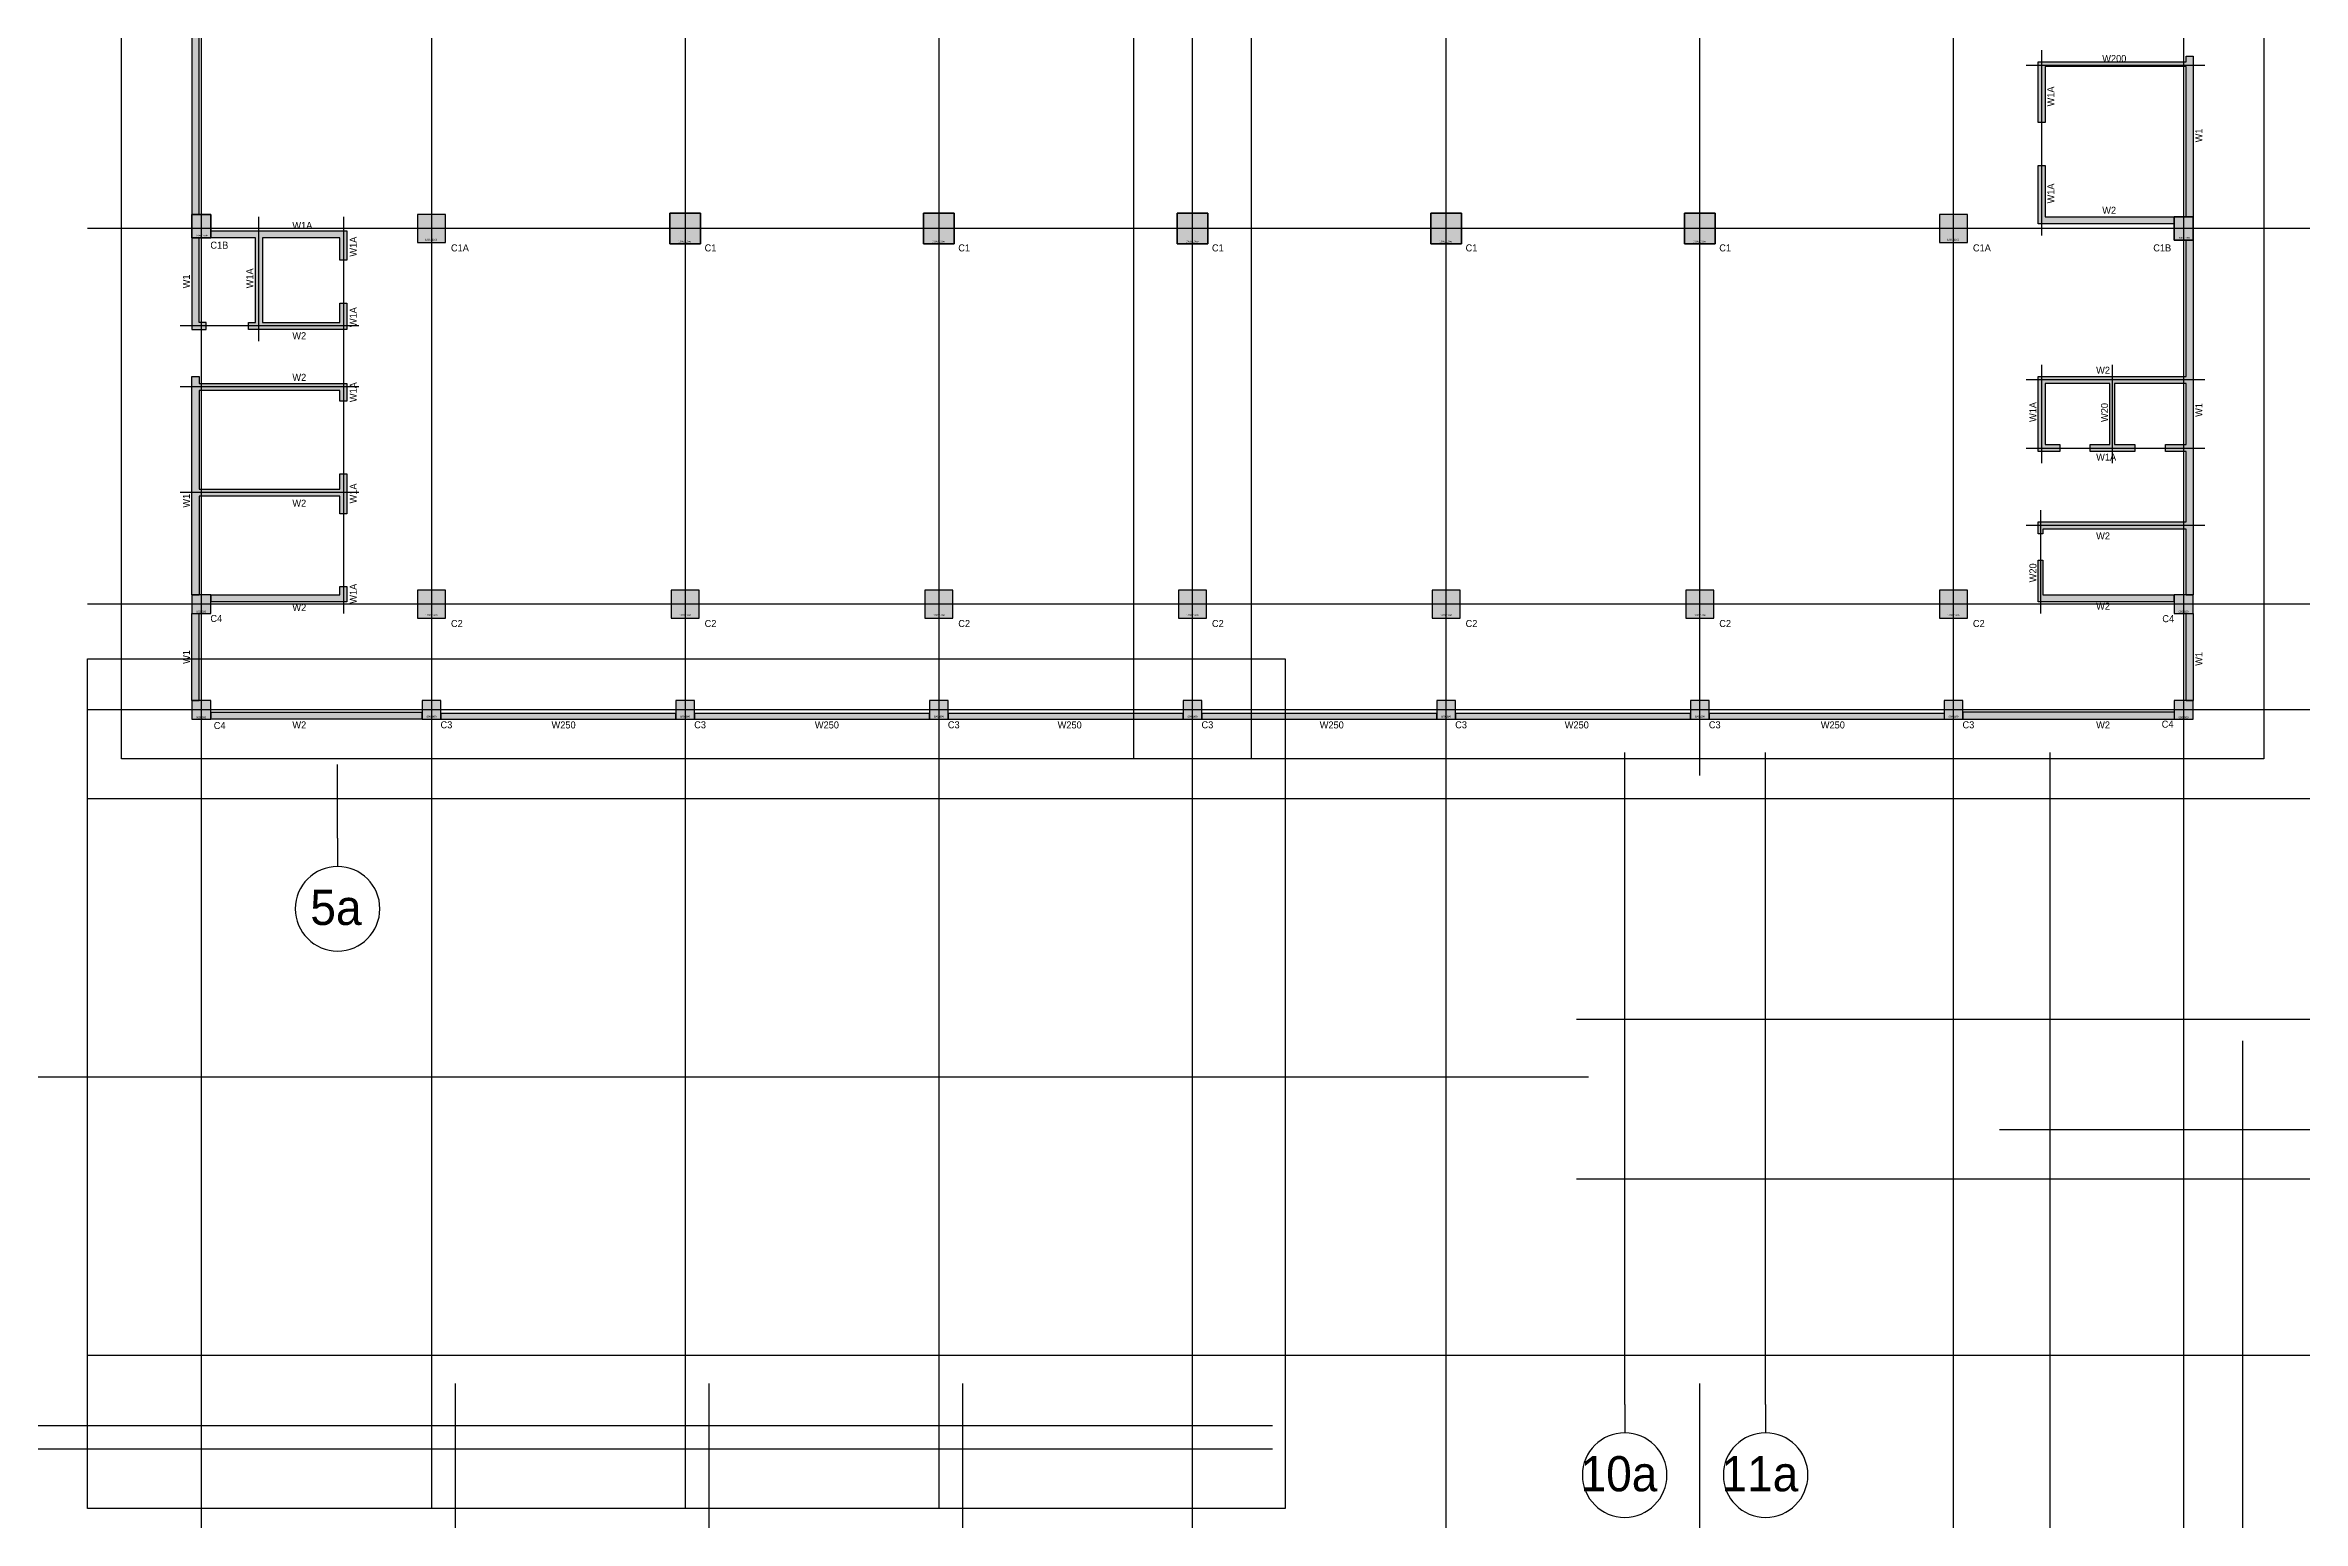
# Model space of a CAD drawing. Header units: millimetres. Extents: x 0 to 252300, y 0 to 178200.
# Drawn here: x 85903 to 182027, y 73055 to 135916 of the extents above; entities that cross this region are included whole.
import ezdxf

# ---------------------------------------------------------------- set-up
doc = ezdxf.new("R2010")
doc.units = ezdxf.units.MM
doc.header["$LTSCALE"] = 300
doc.linetypes.add('DOT', pattern=[1, 0, -1])
for name, color, linetype, plot in [('A-BMXK-SIZE', 155, 'Continuous', False), ('NOPLOT', 191, 'Continuous', False), ('기둥부호', 171, 'Continuous', False)]:
    doc.layers.add(name, color=color, linetype=linetype, plot=plot)
for name, color, linetype in [('A-CEN', 1, 'Continuous'), ('A-CEN_axis', 12, 'Continuous'), ('A-COLUMN', 2, 'Continuous'), ('A-CON', 2, 'Continuous'), ('A-DIM', 7, 'Continuous'), ('구조SOLID', 253, 'Continuous')]:
    doc.layers.add(name, color=color, linetype=linetype)
doc.styles.add('Gdim', font='Dotum.ttf')

# ---------------------------------------------------------------- blocks, each defined once
blk = doc.blocks.new('grid-noplot-update')
at = {"layer": 'A-CEN_axis'}
for p, q in [((42200, -123905), (42200, 4895)), ((52000, 4895), (52000, -75026.5)), ((62800, 4895), (62800, -75026.5)), ((73600, 4895), (73600, -75026.5)), ((84400, -123905), (84400, 4895)), ((95200, -123905), (95200, 4895)), ((106000, -43800), (106000, 4895)), ((116800, -123905), (116800, 4895)), ((126600, -123905), (126600, 4895)), ((149346.4, -20500), (37353.2, -20500)), ((149346.4, -36500), (37353.2, -36500)), ((149346.4, -41000), (37353.2, -41000)), ((102800, -70600), (102800, -42815.4)), ((108800, -70600), (108800, -42815.4)), ((120900, -42815.4), (120900, -123905)), ((48000, -46476.2), (48000, -43330)), ((149346.4, -44800), (37353.2, -44800)), ((149346.4, -54200), (100755.1, -54200)), ((129100, -55095.9), (129100, -123905)), ((101253.8, -56650), (-21453.6, -56650)), ((149346.4, -58900), (118755.1, -58900)), ((149346.4, -61000), (100755.1, -61000)), ((149346.4, -68500), (37353.2, -68500)), ((53000, -69700), (53000, -123905)), ((63800, -69700), (63800, -123905)), ((74600, -69700), (74600, -123905)), ((106000, -123905), (106000, -69700)), ((87800, -71500), (-21453.6, -71500)), ((87800, -72500), (-21453.6, -72500))]:
    blk.add_line(p, q, dxfattribs=at)
at = {"layer": 'NOPLOT', "elevation": 0}
for points in [[(48000, -46476.2), (48000, -47676.2, 1), (48000, -51276.2, 1), (48000, -47676.2, 0)], [(102800, -70600), (102800, -71800, 1), (102800, -75400, 1), (102800, -71800, 0)], [(108800, -70600), (108800, -71800, 1), (108800, -75400, 1), (108800, -71800, 0)]]:
    blk.add_lwpolyline(points, format="xyb", dxfattribs=at)
at = {"layer": 'NOPLOT', "style": 'Gdim'}
for s, p in [('5a', (46838.6, -50167.5)), ('10a', (100919.4, -74291.3)), ('11a', (106919.4, -74291.3))]:
    blk.add_text(s, height=1500, dxfattribs=at).set_placement(p)
blk = doc.blocks.new('C1')
at = {"layer": 'A-BMXK-SIZE'}
blk.add_lwpolyline([(650, -650), (-650, -650), (-650, 650), (650, 650)], close=True, dxfattribs=at)
at = {"layer": 'A-COLUMN'}
blk.add_lwpolyline([(-650, -650), (650, -650), (650, 650), (-650, 650)], close=True, dxfattribs=at)
at = {"layer": 'Defpoints', "linetype": 'DOT', "ltscale": 500}
for p, q in [((-650, 0), (650, 0)), ((0, 650), (0, -650))]:
    blk.add_line(p, q, dxfattribs=at)
at = {"layer": 'NOPLOT', "style": 'Gdim'}
blk.add_text('1300X1300', height=75, dxfattribs=at).set_placement((-282, -586))
blk = doc.blocks.new('C1A')
at = {"layer": 'A-COLUMN'}
blk.add_lwpolyline([(-600, -600), (600, -600), (600, 600), (-600, 600)], close=True, dxfattribs=at)
at = {"layer": 'NOPLOT', "style": 'Gdim'}
blk.add_text('1200x1200', height=75, dxfattribs=at).set_placement((-271, -514))
blk = doc.blocks.new('C1B')
at = {"layer": 'A-BMXK-SIZE'}
blk.add_lwpolyline([(400, -500), (-400, -500), (-400, 500), (400, 500)], close=True, dxfattribs=at)
at = {"layer": 'A-COLUMN'}
blk.add_lwpolyline([(-400, -500), (400, -500), (400, 500), (-400, 500)], close=True, dxfattribs=at)
at = {"layer": 'Defpoints', "linetype": 'DOT', "ltscale": 500}
for p, q in [((-400, 0), (400, 0)), ((0, 500), (0, -500))]:
    blk.add_line(p, q, dxfattribs=at)
at = {"layer": 'NOPLOT', "style": 'Gdim'}
blk.add_text('800X1000', height=75, dxfattribs=at).set_placement((-202, -435))
blk = doc.blocks.new('C2')
at = {"layer": 'A-COLUMN'}
blk.add_lwpolyline([(-600, -600), (600, -600), (600, 600), (-600, 600)], close=True, dxfattribs=at)
at = {"layer": 'NOPLOT', "style": 'Gdim'}
blk.add_text('1200x1200', height=75, dxfattribs=at).set_placement((-266, -512))
blk = doc.blocks.new('C3')
at = {"layer": 'A-COLUMN'}
blk.add_lwpolyline([(-400, -400), (400, -400), (400, 400), (-400, 400)], close=True, dxfattribs=at)
at = {"layer": 'NOPLOT', "style": 'Gdim'}
blk.add_text('800X800', height=75, dxfattribs=at).set_placement((-209, -330))
blk = doc.blocks.new('C4')
at = {"layer": 'A-COLUMN'}
blk.add_lwpolyline([(-400, -400), (400, -400), (400, 400), (-400, 400)], close=True, dxfattribs=at)
at = {"layer": 'NOPLOT', "style": 'Gdim'}
blk.add_text('800X800', height=75, dxfattribs=at).set_placement((-216, -360))

msp = doc.modelspace()

# ---------------------------------------------------------------- hatches: boundary and pattern name
at = {"layer": '구조SOLID', "transparency": 33554687}
h = msp.add_hatch(color=256, dxfattribs=at)
h.dxf.hatch_style = 1
h.paths.add_polyline_path([(92954, 149005), (92154, 149005), (92154, 148205), (92954, 148205)])
h.paths.add_polyline_path([(101954, 149005), (92954, 149005), (92954, 148705), (101954, 148705)])
h.paths.add_polyline_path([(102754, 149005), (101954, 149005), (101954, 148205), (102754, 148205)])
h.paths.add_polyline_path([(112754, 149005), (102754, 149005), (102754, 148755), (112754, 148755)])
h.paths.add_polyline_path([(113554, 149005), (112754, 149005), (112754, 148205), (113554, 148205)])
h.paths.add_polyline_path([(123554, 149005), (113554, 149005), (113554, 148755), (123554, 148755)])
h.paths.add_polyline_path([(124354, 149005), (123554, 149005), (123554, 148205), (124354, 148205)])
h.paths.add_polyline_path([(134354, 149005), (124354, 149005), (124354, 148755), (134354, 148755)])
h.paths.add_polyline_path([(135154, 149005), (134354, 149005), (134354, 148205), (135154, 148205)])
h.paths.add_polyline_path([(145154, 149005), (135154, 149005), (135154, 148755), (145154, 148755)])
h.paths.add_polyline_path([(145954, 149005), (145154, 149005), (145154, 148205), (145954, 148205)])
h.paths.add_polyline_path([(155954, 149005), (145954, 149005), (145954, 148755), (155954, 148755)])
h.paths.add_polyline_path([(156754, 149005), (155954, 149005), (155954, 148205), (156754, 148205)])
h.paths.add_polyline_path([(166754, 149005), (156754, 149005), (156754, 148755), (166754, 148755)])
h.paths.add_polyline_path([(167554, 149005), (166754, 149005), (166754, 148205), (167554, 148205)])
h.paths.add_polyline_path([(168594, 149005), (167554, 149005), (167554, 148705), (168594, 148705)])
h.paths.add_polyline_path([(176554, 149005), (169914, 149005), (169914, 148705), (176554, 148705)])
h.paths.add_polyline_path([(177354, 149005), (176554, 149005), (176554, 148205), (177354, 148205)])
h.paths.add_polyline_path([(177354, 148205), (177054, 148205), (177054, 144505), (177354, 144505)])
h.paths.add_polyline_path([(177354, 144505), (177054, 144505), (176554, 144505), (176554, 143705), (177354, 143705)])
h.paths.add_polyline_path([(176554, 144005), (170754, 144005), (170754, 143705), (176554, 143705)])
h.paths.add_polyline_path([(167754, 144705), (166554, 144705), (166554, 143505), (167754, 143505)])
h.paths.add_polyline_path([(177354, 143705), (177054, 143705), (177054, 143365), (177354, 143365)])
h.paths.add_polyline_path([(177354, 141995), (177054, 141995), (177054, 136765), (177354, 136765)])
h.paths.add_polyline_path([(177354, 128605), (176554, 128605), (176554, 127605), (177354, 127605)])
h.paths.add_polyline_path([(177354, 127605), (177054, 127605), (177054, 121805), (170754, 121805), (170754, 118605), (171679, 118605), (171679, 118905), (171054, 118905), (171054, 121505), (173804, 121505), (173804, 118905), (172979, 118905), (172979, 118605), (174879, 118605), (174879, 118905), (174004, 118905), (174004, 121505), (177054, 121505), (177054, 118905), (176179, 118905), (176179, 118605), (177054, 118605), (177054, 115605), (170754, 115605), (170754, 115105), (170954, 115105), (170954, 115305), (177054, 115305), (177054, 112505), (177354, 112505)])
h.paths.add_polyline_path([(176554, 112505), (170954, 112505), (170954, 113975), (170754, 113975), (170754, 112205), (176554, 112205)])
h.paths.add_polyline_path([(177354, 112505), (176554, 112505), (176554, 111705), (177354, 111705)])
h.paths.add_polyline_path([(177354, 111705), (177054, 111705), (177054, 108005), (177354, 108005)])
h.paths.add_polyline_path([(177354, 108005), (176554, 108005), (176554, 107205), (177354, 107205)])
h.paths.add_polyline_path([(176554, 107505), (167554, 107505), (167554, 107205), (176554, 107205)])
h.paths.add_polyline_path([(167554, 108005), (166754, 108005), (166754, 107205), (167554, 107205)])
h.paths.add_polyline_path([(167754, 112705), (166554, 112705), (166554, 111505), (167754, 111505)])
h.paths.add_polyline_path([(166754, 107455), (156754, 107455), (156754, 107205), (166754, 107205)])
h.paths.add_polyline_path([(156754, 108005), (155954, 108005), (155954, 107205), (156754, 107205)])
h.paths.add_polyline_path([(156954, 112705), (155754, 112705), (155754, 111505), (156954, 111505)])
h.paths.add_polyline_path([(146154, 112705), (144954, 112705), (144954, 111505), (146154, 111505)])
h.paths.add_polyline_path([(145954, 108005), (145154, 108005), (145154, 107205), (145954, 107205)])
h.paths.add_polyline_path([(155954, 107455), (145954, 107455), (145954, 107205), (155954, 107205)])
h.paths.add_polyline_path([(145154, 107455), (135154, 107455), (135154, 107205), (145154, 107205)])
h.paths.add_polyline_path([(135154, 108005), (134354, 108005), (134354, 107205), (135154, 107205)])
h.paths.add_polyline_path([(135354, 112705), (134154, 112705), (134154, 111505), (135354, 111505)])
h.paths.add_polyline_path([(124554, 112705), (123354, 112705), (123354, 111505), (124554, 111505)])
h.paths.add_polyline_path([(124354, 108005), (123554, 108005), (123554, 107205), (124354, 107205)])
h.paths.add_polyline_path([(134354, 107455), (124354, 107455), (124354, 107205), (134354, 107205)])
h.paths.add_polyline_path([(113754, 112705), (112554, 112705), (112554, 111505), (113754, 111505)])
h.paths.add_polyline_path([(113554, 108005), (112754, 108005), (112754, 107205), (113554, 107205)])
h.paths.add_polyline_path([(123554, 107455), (113554, 107455), (113554, 107205), (123554, 107205)])
h.paths.add_polyline_path([(102954, 112705), (101754, 112705), (101754, 111505), (102954, 111505)])
h.paths.add_polyline_path([(102754, 108005), (101954, 108005), (101954, 107205), (102754, 107205)])
h.paths.add_polyline_path([(112754, 107455), (102754, 107455), (102754, 107205), (112754, 107205)])
h.paths.add_polyline_path([(92954, 108005), (92154, 108005), (92154, 107205), (92954, 107205)])
h.paths.add_polyline_path([(101954, 107505), (92954, 107505), (92954, 107205), (101954, 107205)])
h.paths.add_polyline_path([(92454, 111705), (92154, 111705), (92154, 108005), (92454, 108005)])
h.paths.add_polyline_path([(92954, 112505), (92154, 112505), (92154, 111705), (92954, 111705)])
h.paths.add_polyline_path([(92454, 116705), (98454, 116705), (98454, 115955), (98754, 115955), (98754, 117655), (98454, 117655), (98454, 117005), (92454, 117005), (92454, 121205), (98454, 121205), (98454, 120755), (98754, 120755), (98754, 121505), (92454, 121505), (92454, 121795), (92154, 121795), (92154, 112505), (92454, 112505)])
h.paths.add_polyline_path([(98754, 112855), (98454, 112855), (98454, 112505), (92954, 112505), (92954, 112205), (98754, 112205)])
h.paths.add_polyline_path([(92454, 127705), (92154, 127705), (92154, 123805), (92754, 123805), (92754, 124105), (92454, 124105)])
h.paths.add_polyline_path([(92954, 128705), (92154, 128705), (92154, 127705), (92954, 127705)])
h.paths.add_polyline_path([(102954, 128705), (101754, 128705), (101754, 127505), (102954, 127505)])
h.paths.add_polyline_path([(113804, 128755), (112504, 128755), (112504, 127455), (113804, 127455)])
h.paths.add_polyline_path([(124604, 128755), (123304, 128755), (123304, 127455), (124604, 127455)])
h.paths.add_polyline_path([(135404, 128755), (134104, 128755), (134104, 127455), (135404, 127455)])
h.paths.add_polyline_path([(146204, 128755), (144904, 128755), (144904, 127455), (146204, 127455)])
h.paths.add_polyline_path([(157004, 128755), (155704, 128755), (155704, 127455), (157004, 127455)])
h.paths.add_polyline_path([(167754, 128705), (166554, 128705), (166554, 127505), (167754, 127505)])
h.paths.add_polyline_path([(92454, 137505), (98754, 137505), (98754, 138005), (98554, 138005), (98554, 137805), (92454, 137805), (92454, 140605), (98554, 140605), (98554, 139135), (98754, 139135), (98754, 141725), (98454, 141725), (98454, 140905), (95354, 140905), (95354, 141530), (95054, 141530), (95054, 140905), (92454, 140905), (92454, 143705), (92154, 143705), (92154, 128705), (92454, 128705)])
h.paths.add_polyline_path([(92954, 144505), (92154, 144505), (92154, 143705), (92954, 143705)])
h.paths.add_polyline_path([(92454, 148205), (92154, 148205), (92154, 144505), (92454, 144505)])
h.paths.add_polyline_path([(98754, 144005), (92954, 144005), (92954, 143705), (95054, 143705), (95054, 142830), (95354, 142830), (95354, 143705), (98454, 143705), (98454, 142855), (98754, 142855)])
h.paths.add_polyline_path([(102954, 144705), (101754, 144705), (101754, 143505), (102954, 143505)])
h.paths.add_polyline_path([(113754, 144705), (112554, 144705), (112554, 143505), (113754, 143505)])
h.paths.add_polyline_path([(124554, 144705), (123354, 144705), (123354, 143505), (124554, 143505)])
h.paths.add_polyline_path([(135354, 144705), (134154, 144705), (134154, 143505), (135354, 143505)])
h.paths.add_polyline_path([(146154, 144705), (144954, 144705), (144954, 143505), (146154, 143505)])
h.paths.add_polyline_path([(156954, 144705), (155754, 144705), (155754, 143505), (156954, 143505)])
h.paths.add_polyline_path([(98754, 124925), (98454, 124925), (98454, 124105), (95154, 124105), (95154, 127705), (98454, 127705), (98454, 126755), (98754, 126755), (98754, 128005), (92954, 128005), (92954, 127705), (94854, 127705), (94854, 124105), (94554, 124105), (94554, 123805), (98754, 123805)])
h.paths.add_polyline_path([(170754, 132620), (171054, 132620), (171054, 135005), (177054, 135005), (177054, 128605), (177354, 128605), (177354, 135445), (177054, 135445), (177054, 135205), (170754, 135205)])
h.paths.add_polyline_path([(171054, 130790), (170754, 130790), (170754, 128305), (176554, 128305), (176554, 128605), (171054, 128605)])

# ---------------------------------------------------------------- linework, layer by layer
at = {"layer": 'A-CEN'}
for p, q in [((170904, 135705), (170904, 127805)), ((177854, 135055), (170254, 135055)), ((95004, 123305), (95004, 128605)), ((98604, 128605), (98604, 111705)), ((99254, 123955), (91654, 123955)), ((170904, 122305), (170904, 118105)), ((173904, 122305), (173904, 118105)), ((99254, 121355), (91654, 121355)), ((177854, 121655), (170254, 121655)), ((170254, 118755), (177854, 118755)), ((99254, 116855), (91654, 116855)), ((177854, 115455), (170254, 115455)), ((170854, 116105), (170854, 111705))]:
    msp.add_line(p, q, dxfattribs=at)
at = {"layer": 'A-CON'}
for p, q in [((170754, 132620), (170754, 135205)), ((170754, 135205), (177054, 135205)), ((177054, 135005), (171054, 135005)), ((171054, 135005), (171054, 132620)), ((171054, 132620), (170754, 132620)), ((170754, 128305), (170754, 130790)), ((170754, 130790), (171054, 130790)), ((171054, 130790), (171054, 128605)), ((92154, 128705), (92454, 128705)), ((92954, 128005), (98754, 128005)), ((92954, 128005), (92954, 127705)), ((98754, 128005), (98754, 126755)), ((176554, 128305), (170754, 128305)), ((171054, 128605), (176554, 128605)), ((176554, 128605), (176554, 128305)), ((177054, 128605), (177354, 128605)), ((92454, 127705), (92154, 127705)), ((94854, 127705), (92954, 127705)), ((94854, 124105), (94854, 127705)), ((98454, 127705), (95154, 127705)), ((95154, 127705), (95154, 124105)), ((98454, 126755), (98454, 127705)), ((177054, 127605), (177354, 127605)), ((98754, 126755), (98454, 126755)), ((94554, 123805), (94554, 124105)), ((94554, 124105), (94854, 124105)), ((95154, 124105), (98454, 124105)), ((98454, 124105), (98454, 124925)), ((98454, 124925), (98754, 124925)), ((98754, 124925), (98754, 123805)), ((98754, 123805), (94554, 123805)), ((92154, 112505), (92154, 121795)), ((92154, 121795), (92454, 121795)), ((92454, 121795), (92454, 121505)), ((92454, 121505), (98754, 121505)), ((98454, 121205), (92454, 121205)), ((92454, 121205), (92454, 117005)), ((98454, 120755), (98454, 121205)), ((98754, 121505), (98754, 120755)), ((98754, 120755), (98454, 120755)), ((98454, 117005), (98454, 117655)), ((98454, 117655), (98754, 117655)), ((98754, 117655), (98754, 115955)), ((92454, 117005), (98454, 117005)), ((98454, 116705), (92454, 116705)), ((92454, 116705), (92454, 112505)), ((98454, 115955), (98454, 116705)), ((98754, 115955), (98454, 115955)), ((92154, 112505), (92454, 112505)), ((92954, 112505), (92954, 112205)), ((176554, 112205), (176554, 112505)), ((177054, 112505), (177354, 112505)), ((92154, 111705), (92454, 111705)), ((177054, 111705), (177354, 111705)), ((92154, 108005), (92454, 108005)), ((177054, 108005), (177354, 108005)), ((92954, 107505), (101954, 107505)), ((92954, 107505), (92954, 107255)), ((101954, 107205), (92954, 107205)), ((101954, 107205), (101954, 107455)), ((102754, 107455), (112754, 107455)), ((102754, 107455), (102754, 107205)), ((102754, 107205), (112754, 107205)), ((112754, 107205), (112754, 107455)), ((113554, 107455), (123554, 107455)), ((113554, 107455), (113554, 107205)), ((113554, 107205), (123554, 107205)), ((123554, 107205), (123554, 107455)), ((124354, 107455), (134354, 107455)), ((124354, 107455), (124354, 107205)), ((124354, 107205), (134354, 107205)), ((134354, 107205), (134354, 107455)), ((135154, 107455), (145154, 107455)), ((135154, 107455), (135154, 107205)), ((135154, 107205), (145154, 107205)), ((145154, 107205), (145154, 107455)), ((145954, 107455), (155954, 107455)), ((145954, 107455), (145954, 107205)), ((145954, 107205), (155954, 107205)), ((155954, 107205), (155954, 107455)), ((156754, 107455), (166754, 107455)), ((156754, 107455), (156754, 107205)), ((156754, 107205), (166754, 107205)), ((166754, 107455), (166754, 107205)), ((176554, 107505), (167554, 107505)), ((167554, 107505), (167554, 107205)), ((167554, 107205), (176554, 107205)), ((176554, 107505), (176554, 107205))]:
    msp.add_line(p, q, dxfattribs=at)
at = {"layer": 'A-CON', "elevation": 0}
for points in [[(92154, 143705), (92154, 128705)], [(92454, 128705), (92454, 137505), (98754, 137505), (98754, 138005), (98554, 138005), (98554, 137805), (92454, 137805), (92454, 140605), (98554, 140605), (98554, 139135), (98754, 139135), (98754, 141725), (98454, 141725), (98454, 140905), (95354, 140905), (95354, 141530), (95054, 141530), (95054, 140905), (92454, 140905), (92454, 143705)], [(177054, 135205), (177054, 135445), (177354, 135445), (177354, 128605)], [(177054, 128605), (177054, 135005)], [(92154, 127705), (92154, 123805), (92754, 123805), (92754, 124105), (92454, 124105), (92454, 127705)], [(177054, 112505), (177054, 112505), (177054, 115305), (170954, 115305), (170954, 115105), (170754, 115105), (170754, 115605), (177054, 115605), (177054, 118605), (176179, 118605), (176179, 118905), (177054, 118905), (177054, 121505), (174004, 121505), (174004, 118905), (174879, 118905), (174879, 118605), (172979, 118605), (172979, 118905), (173804, 118905), (173804, 121505), (171054, 121505), (171054, 118905), (171679, 118905), (171679, 118605), (170754, 118605), (170754, 121805), (177054, 121805), (177054, 127605)], [(177354, 127605), (177354, 112505)], [(176554, 112205), (170754, 112205), (170754, 113975), (170954, 113975), (170954, 112505), (176554, 112505)], [(92954, 112505), (98454, 112505), (98454, 112855), (98754, 112855), (98754, 112205), (92954, 112205)], [(92154, 108005), (92154, 111705)], [(92454, 108005), (92454, 111705)], [(177054, 108005), (177054, 111705)], [(177354, 111705), (177354, 108005)]]:
    msp.add_lwpolyline(points, dxfattribs=at)
at = {"layer": 'NOPLOT', "elevation": 0}
for points in [[(89154, 150915), (137257, 150915), (137257, 105515), (89154, 105515)], [(132260, 150915), (180363, 150915), (180363, 105515), (132260, 105515)], [(138704, 73578), (87707, 73578), (87707, 109772), (138704, 109772)]]:
    msp.add_lwpolyline(points, close=True, dxfattribs=at)

# ---------------------------------------------------------------- block references
at = {"layer": 'A-COLUMN'}
for name, p in [('C1B', (92554, 128205)), ('C1A', (102354, 128105)), ('C1', (113154, 128105)), ('C1', (123954, 128105)), ('C1', (134754, 128105)), ('C1', (145554, 128105)), ('C1', (156354, 128105)), ('C1A', (167154, 128105)), ('C1B', (176954, 128105)), ('C4', (92554, 112105)), ('C2', (102354, 112105)), ('C2', (113154, 112105)), ('C2', (123954, 112105)), ('C2', (134754, 112105)), ('C2', (145554, 112105)), ('C2', (156354, 112105)), ('C2', (167154, 112105)), ('C4', (176954, 112105)), ('C4', (92554, 107605)), ('C3', (102354, 107605)), ('C3', (113154, 107605)), ('C3', (123954, 107605)), ('C3', (134754, 107605)), ('C3', (145554, 107605)), ('C3', (156354, 107605)), ('C3', (167154, 107605)), ('C4', (176954, 107605))]:
    msp.add_blockref(name, p, dxfattribs=at)
at = {"layer": 'A-DIM'}
msp.add_blockref('grid-noplot-update', (50354, 148605), dxfattribs=at)

# ---------------------------------------------------------------- texts
at = {"layer": '기둥부호', "linetype": 'ByBlock', "style": 'Gdim'}
for s, p in [('W200', (173487, 135195, 0)), ('W2', (173487, 128732, 0)), ('W1A', (96429, 128083, 0)), ('C1B', (92939, 127245, 0)), ('C1A', (103181, 127129, 0)), ('C1', (113981, 127129, 0)), ('C1', (124781, 127129, 0)), ('C1', (135581, 127129, 0)), ('C1', (146381, 127129, 0)), ('C1', (157181, 127129, 0)), ('C1A', (167981, 127129, 0)), ('C1B', (175659, 127129, 0)), ('W2', (96429, 123387, 0)), ('W2', (173227, 121918, 0)), ('W2', (96429, 121615, 0)), ('W1A', (173227, 118220, 0)), ('W2', (96429, 116257, 0)), ('W2', (173227, 114859, 0)), ('C4', (92939, 111345, 0)), ('W2', (96429, 111809, 0)), ('W2', (173227, 111868, 0)), ('C4', (176045, 111335, 0)), ('C2', (103181, 111129, 0)), ('C2', (113981, 111129, 0)), ('C2', (124781, 111129, 0)), ('C2', (135581, 111129, 0)), ('C2', (146381, 111129, 0)), ('C2', (157181, 111129, 0)), ('C2', (157181, 111129, 0)), ('C2', (167981, 111129, 0)), ('C4', (93082, 106783, 0)), ('W2', (96429, 106809, 0)), ('C3', (102737, 106815, 0)), ('C3', (102737, 106815, 0)), ('W250', (107464, 106809, 0)), ('C3', (113537, 106815, 0)), ('C3', (113537, 106815, 0)), ('W250', (118675, 106809, 0)), ('C3', (124337, 106815, 0)), ('C3', (124337, 106815, 0)), ('W250', (129011, 106809, 0)), ('C3', (135137, 106815, 0)), ('C3', (135137, 106815, 0)), ('W250', (140169, 106809, 0)), ('C3', (145937, 106815, 0)), ('C3', (145937, 106815, 0)), ('W250', (150602, 106809, 0)), ('C3', (156737, 106815, 0)), ('C3', (156737, 106815, 0)), ('C3', (156737, 106815, 0)), ('W250', (161504, 106809, 0)), ('C3', (167537, 106815, 0)), ('C3', (167537, 106815, 0)), ('W2', (173227, 106809, 0)), ('C4', (176018, 106841, 0))]:
    msp.add_text(s, height=300, dxfattribs=at).set_placement(p)
for s, p in [('W1A', (171446, 133306, 0)), ('W1', (177746, 131776, 0)), ('W1A', (171446, 129173, 0)), ('W1A', (99171, 126906, 0)), ('W1', (92066, 125558, 0)), ('W1A', (94766, 125558, 0)), ('W1A', (99171, 123904, 0)), ('W1A', (99171, 120708, 0)), ('W1A', (170687, 119864, 0)), ('W20', (173735, 119864, 0)), ('W1', (177746, 120081, 0)), ('W1', (92066, 116216, 0)), ('W1A', (99171, 116395, 0)), ('W20', (170687, 113034, 0)), ('W1A', (99171, 112123, 0)), ('W1', (92066, 109559, 0)), ('W1', (177746, 109478, 0))]:
    msp.add_text(s, height=300, rotation=90, dxfattribs=at).set_placement(p)

doc.saveas('drawing.dxf')
